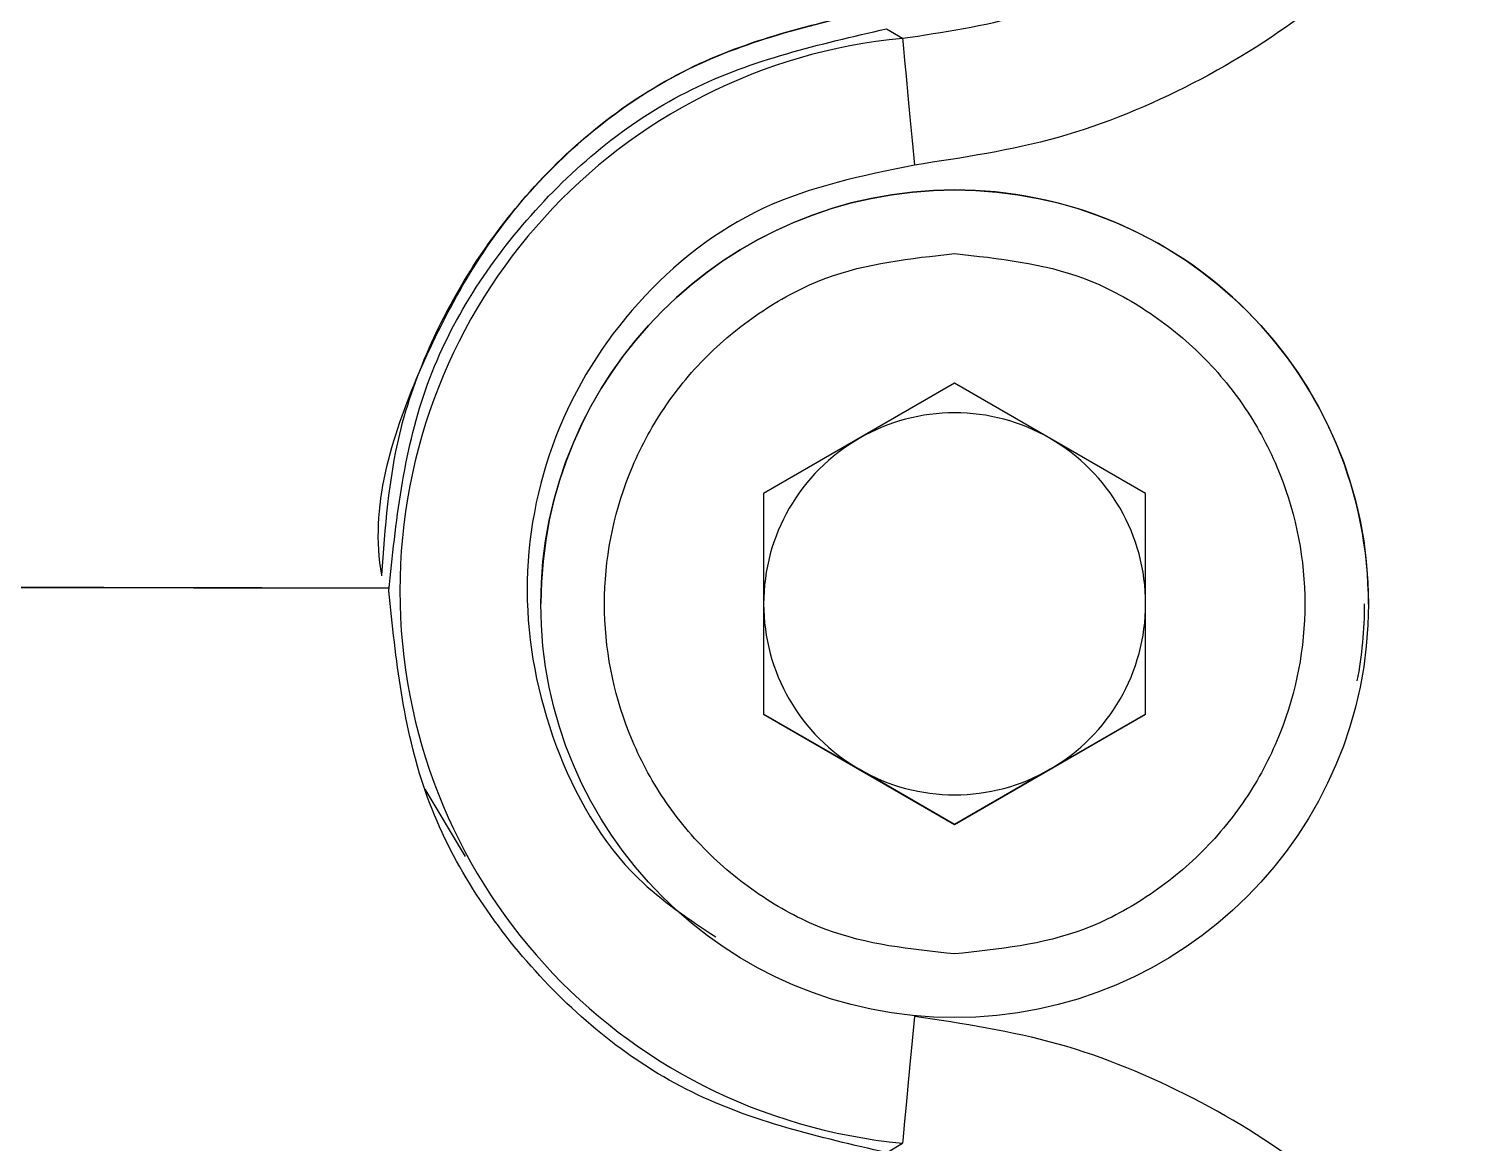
# Model space of a CAD drawing. Header units: millimetres. Extents: x 1890 to 4327, y 775 to 2498.
# Drawn here: x 2465.87 to 2488.51, y 2199.85 to 2217.36 of the extents above; entities that cross this region are included whole.
import ezdxf

# ---------------------------------------------------------------- set-up
doc = ezdxf.new("R2010")
doc.units = ezdxf.units.MM

msp = doc.modelspace()

# ---------------------------------------------------------------- linework, layer by layer
at = {"color": 7, "linetype": 'Continuous', "lineweight": 25}
for p, q in [((2479.347, 2217.357), (2479.597, 2217.208)), ((2480.417, 2211.79), (2477.417, 2210.058)), ((2483.417, 2210.058), (2480.417, 2211.79)), ((2477.417, 2210.058), (2477.417, 2206.594)), ((2483.417, 2206.594), (2483.417, 2210.058)), ((2446.09, 2208.624), (2471.534, 2208.57)), ((2471.418, 2208.765), (2471.418, 2208.765)), ((2473.917, 2208.333), (2473.917, 2208.333)), ((2473.977, 2208.333), (2473.977, 2208.333)), ((2486.917, 2208.319), (2486.917, 2208.319)), ((2477.417, 2206.594), (2480.417, 2204.862)), ((2478.917, 2205.728), (2477.417, 2206.594)), ((2480.417, 2204.862), (2483.417, 2206.594)), ((2483.417, 2206.594), (2481.917, 2205.728)), ((2480.417, 2204.862), (2478.917, 2205.728)), ((2481.917, 2205.728), (2480.417, 2204.862)), ((2472.731, 2204.359), (2472.099, 2205.414)), ((2480.417, 2204.862), (2480.417, 2204.862)), ((2479.347, 2199.705), (2479.597, 2199.855))]:
    msp.add_line(p, q, dxfattribs=at)
at = {"color": 7, "linetype": 'Continuous', "lineweight": 25, "flags": 128}
for points in [[(2479.597, 2217.208), (2479.601, 2217.164), (2479.612, 2217.046), (2479.63, 2216.86), (2479.653, 2216.612), (2479.682, 2216.312), (2479.714, 2215.971), (2479.749, 2215.601), (2479.785, 2215.217)], [(2479.785, 2201.845), (2479.749, 2201.461), (2479.714, 2201.091), (2479.682, 2200.75), (2479.653, 2200.45), (2479.63, 2200.202), (2479.612, 2200.016), (2479.601, 2199.899), (2479.597, 2199.855)]]:
    msp.add_lwpolyline(points, dxfattribs=at)
at = {"color": 7, "linetype": 'Continuous', "lineweight": 25}
msp.add_circle((2480.417, 2208.326), 6.5, dxfattribs=at)
for centre, radius, start, end in [((2480.418, 2208.531), 8.715, 95.4025, 264.5975), ((2480.417, 2208.326), 6.5, 90, 179.9388), ((2480.417, 2208.326), 6.5, 359.9388, 90), ((2480.417, 2208.326), 3, 60, 120), ((2480.417, 2208.326), 3, 120, 180), ((2480.417, 2208.326), 3, 0, 60), ((2480.417, 2208.326), 3, 180, 240), ((2480.417, 2208.326), 3, 300, 0), ((2480.417, 2208.326), 3, 240, 300)]:
    msp.add_arc(centre, radius, start, end, dxfattribs=at)
msp.add_ellipse((2480.417, 2208.326), major_axis=(0.003, 6.44), ratio=0.999991, start_param=4.523527, end_param=4.712923, dxfattribs=at)
for points, knots in [([(2479.597, 2217.208), (2480.238, 2217.304), (2481.461, 2217.489), (2482.941, 2218.091), (2484.03, 2218.706), (2484.796, 2219.248), (2486.084, 2220.343), (2487.663, 2222.302), (2488.235, 2224.408), (2488.515, 2225.44)], [0, 0, 0, 0, 0.149059, 0.284486, 0.365253, 0.437407, 0.500452, 0.755467, 1, 1, 1, 1]), ([(2487.744, 2219.321), (2487.21, 2218.768), (2486.146, 2217.666), (2484.189, 2216.447), (2482.06, 2215.56), (2480.545, 2215.332), (2479.785, 2215.217)], [0, 0, 0, 0, 0.250755, 0.499989, 0.749233, 1, 1, 1, 1]), ([(2471.42, 2208.766), (2471.419, 2208.769), (2471.226, 2209.834), (2471.911, 2212.043), (2473.513, 2214.841), (2476.139, 2216.952), (2478.26, 2217.443), (2479.321, 2217.689)], [0, 0, 0, 0, 0.00073, 0.250548, 0.500365, 0.750183, 1, 1, 1, 1]), ([(2471.418, 2208.775), (2471.472, 2209.521), (2471.564, 2210.775), (2472.301, 2212.828), (2473.685, 2214.978), (2476.166, 2216.969), (2478.291, 2217.454), (2479.321, 2217.689)], [0, 0, 0, 0, 0.172166, 0.289576, 0.500537, 0.758124, 1, 1, 1, 1]), ([(2479.785, 2215.217), (2478.971, 2215.05), (2477.343, 2214.718), (2475.337, 2213.143), (2474.011, 2211.014), (2473.544, 2208.525), (2474.025, 2206.072), (2475.123, 2204.12), (2476.239, 2203.377), (2476.664, 2203.093)], [0, 0, 0, 0, 0.151113, 0.302225, 0.453338, 0.604451, 0.755563, 0.906676, 1, 1, 1, 1]), ([(2480.417, 2202.826), (2479.725, 2202.899), (2478.661, 2203.012), (2477.38, 2203.698), (2476.5, 2204.408), (2475.786, 2205.289), (2475.122, 2206.57), (2474.784, 2208.326), (2475.122, 2210.082), (2475.786, 2211.363), (2476.5, 2212.244), (2477.38, 2212.953), (2478.661, 2213.639), (2479.725, 2213.752), (2480.417, 2213.826)], [0, 0, 0, 0, 0.119728, 0.18418, 0.25, 0.31582, 0.380272, 0.5, 0.619728, 0.68418, 0.75, 0.81582, 0.880272, 1, 1, 1, 1]), ([(2480.417, 2213.826), (2481.109, 2213.752), (2482.173, 2213.639), (2483.454, 2212.953), (2484.334, 2212.244), (2485.049, 2211.363), (2485.713, 2210.082), (2486.05, 2208.326), (2485.713, 2206.57), (2485.049, 2205.289), (2484.334, 2204.408), (2483.454, 2203.698), (2482.173, 2203.012), (2481.109, 2202.899), (2480.417, 2202.826)], [0, 0, 0, 0, 0.119728, 0.18418, 0.25, 0.31582, 0.380272, 0.5, 0.619728, 0.68418, 0.75, 0.81582, 0.880272, 1, 1, 1, 1]), ([(2471.534, 2208.57), (2470.717, 2208.572), (2468.417, 2208.577), (2465.985, 2208.582), (2464.418, 2208.585)], [0, 0, 0, 0, 0.3552627, 1, 1, 1, 1]), ([(2487.744, 2197.742), (2487.21, 2198.294), (2486.146, 2199.396), (2484.189, 2200.615), (2482.06, 2201.502), (2480.545, 2201.731), (2479.785, 2201.845)], [0, 0, 0, 0, 0.250755, 0.499989, 0.749233, 1, 1, 1, 1])]:
    msp.add_open_spline(points, degree=3, knots=knots, dxfattribs=at)
for points in [[(2471.527, 2208.531), (2471.641, 2209.607), (2471.868, 2211.757), (2473.632, 2214.544), (2476.185, 2216.63), (2478.293, 2217.115), (2479.347, 2217.357)], [(2479.347, 2199.705), (2478.293, 2199.948), (2476.185, 2200.432), (2473.632, 2202.519), (2471.868, 2205.305), (2471.641, 2207.456), (2471.527, 2208.531)]]:
    msp.add_open_spline(points, degree=3, dxfattribs=at)

doc.saveas('drawing.dxf')
